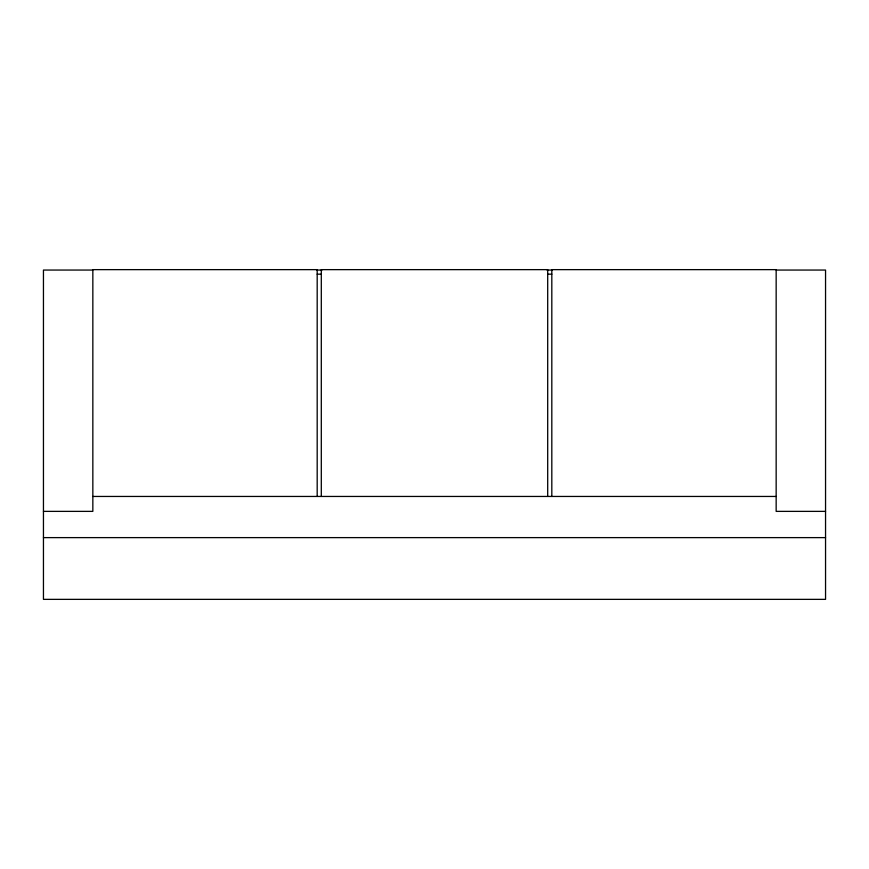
<?xml version="1.0" encoding="UTF-8"?>
<svg xmlns="http://www.w3.org/2000/svg" width="869" height="869" viewBox="0 0 869 869"><rect width="100%" height="100%" fill="white"/><g stroke="black" fill="none" stroke-linecap="round" stroke-linejoin="round"><path stroke-width="1.3" d="M92.842 270.053L43.45 270.053L43.45 599.36L825.55 599.36L825.55 270.053L776.158 270.053M316.544 270.053L321.975 270.053M547.025 270.053L552.456 270.053M317.185 274.169L321.302 274.169M547.698 274.169L551.815 274.169M92.842 496.449L776.158 496.449M43.45 511.374L92.842 511.374L92.842 269.64L317.185 269.64L317.185 496.449M825.55 511.374L776.158 511.374L776.158 269.64L551.815 269.64L551.815 496.449M43.45 537.618L825.55 537.618M547.698 496.449L547.698 269.64L321.302 269.64L321.302 496.449"/></g></svg>
